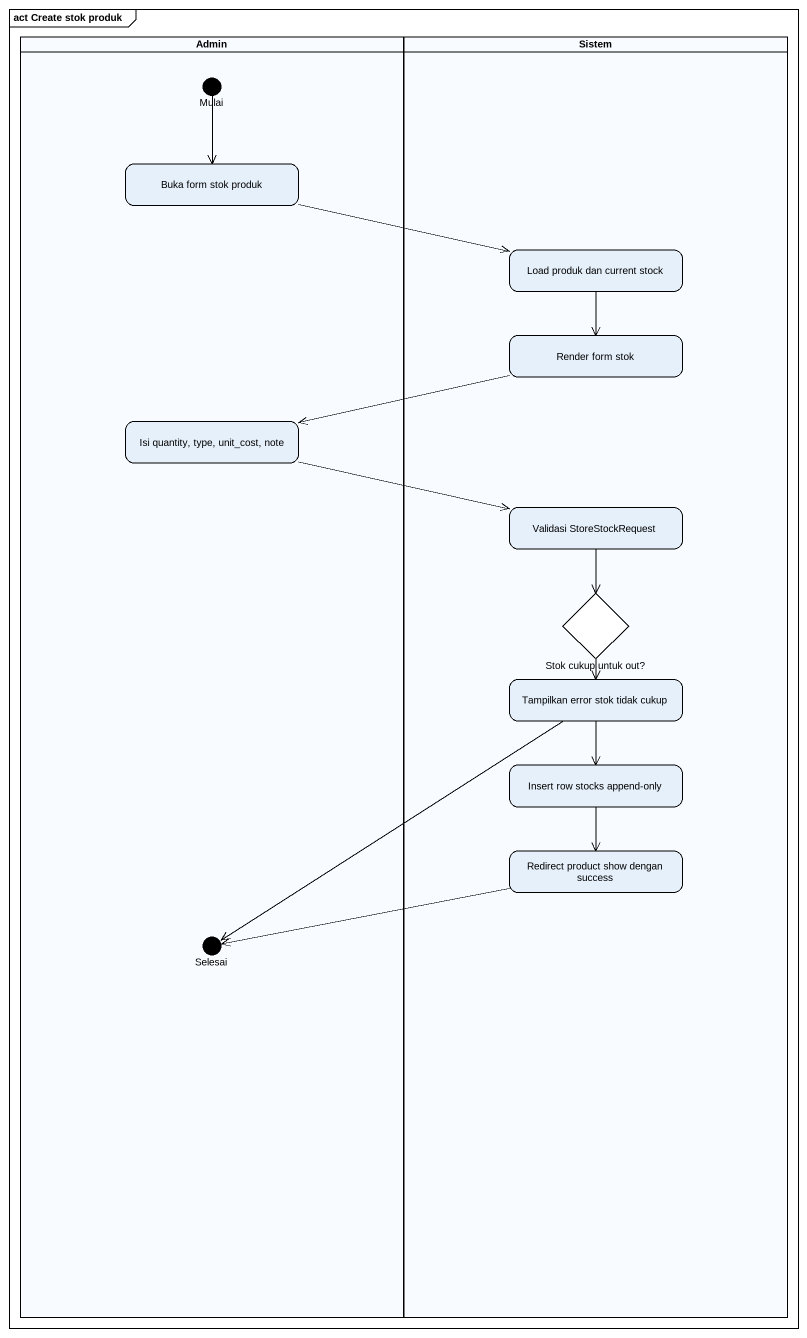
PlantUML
@startuml
mainframe act Create stok produk
hide empty description
state Admin <<partition>> {
  state Mulai <<choice>>
  state "Buka form stok produk" as Buka_form_stok_produk
  state "Isi quantity, type, unit_cost, note" as Isi_quantity_type_unit_cost
  state Selesai <<choice>>
}
state Sistem <<partition>> {
  state "Load produk dan current stock" as Load_produk_dan_current
  state "Render form stok" as Render_form_stok
  state "Validasi StoreStockRequest" as Validasi_StoreStockRequest
  state "Stok cukup untuk out?" as Stok_cukup_untuk_out <<choice>>
  state "Tampilkan error stok tidak cukup" as Tampilkan_error_stok_tidak
  state "Insert row stocks append-only" as Insert_row_stocks_append
  state "Redirect product show dengan success" as Redirect_product_show
}
Mulai --> Buka_form_stok_produk
Buka_form_stok_produk -right-> Load_produk_dan_current
Load_produk_dan_current --> Render_form_stok
Render_form_stok -left-> Isi_quantity_type_unit_cost
Isi_quantity_type_unit_cost -right-> Validasi_StoreStockRequest
Validasi_StoreStockRequest --> Stok_cukup_untuk_out
Stok_cukup_untuk_out --> Tampilkan_error_stok_tidak
Stok_cukup_untuk_out --> Insert_row_stocks_append
Tampilkan_error_stok_tidak --> Insert_row_stocks_append
Tampilkan_error_stok_tidak --> Selesai
Insert_row_stocks_append --> Redirect_product_show
Redirect_product_show -left-> Selesai
@enduml
